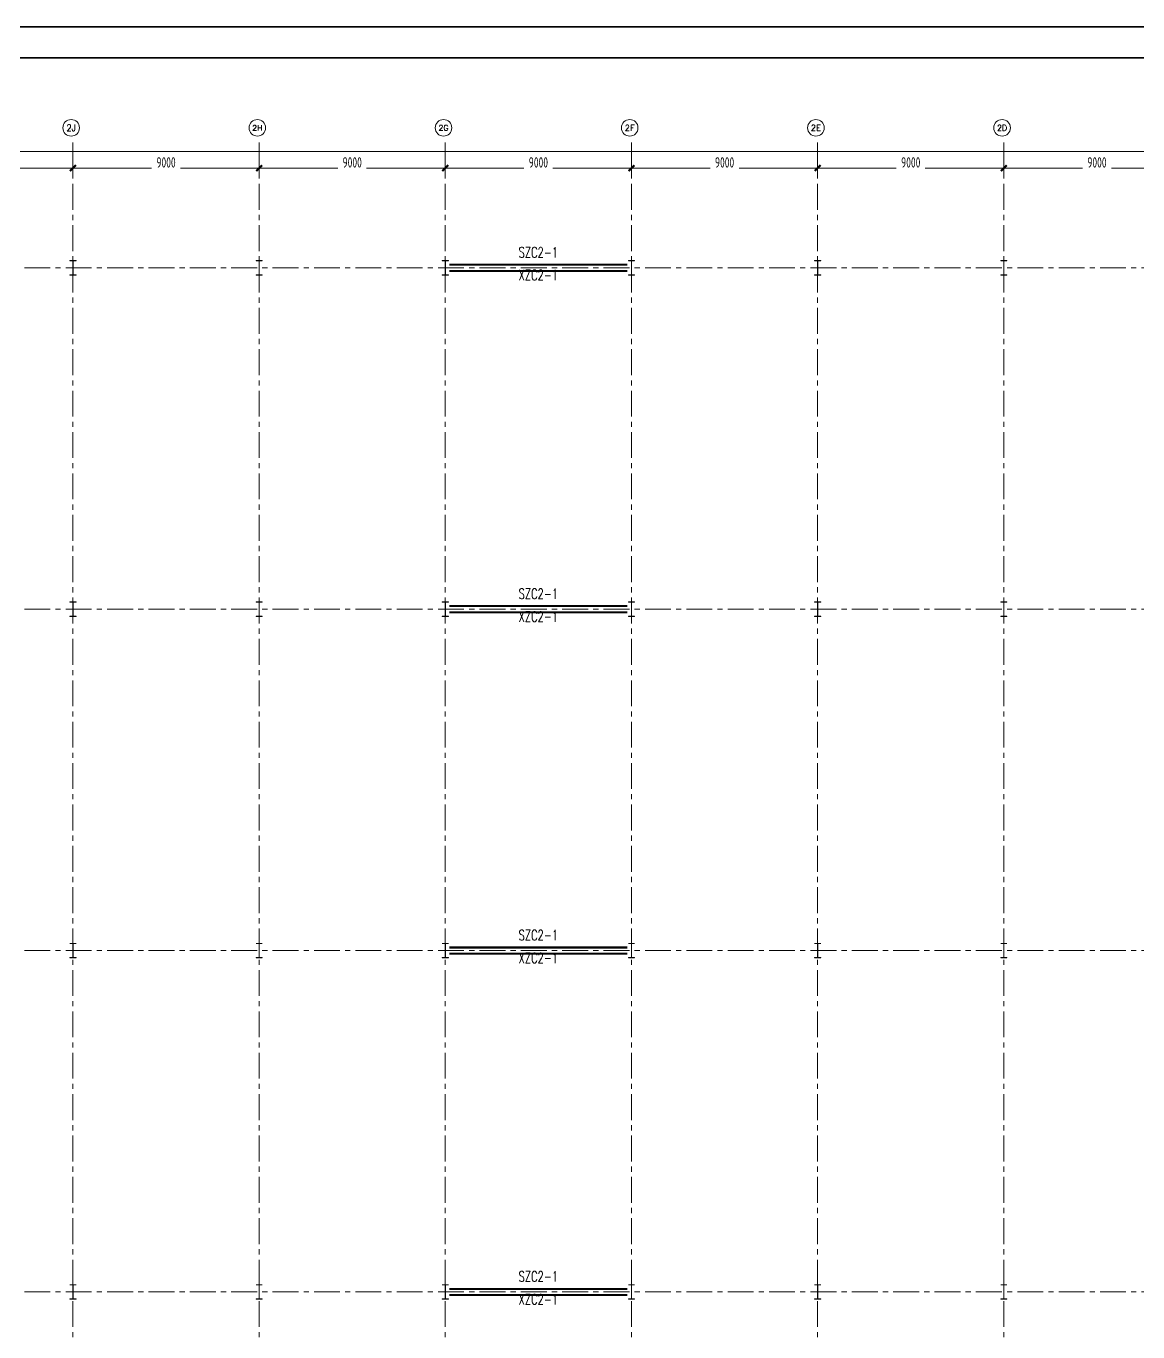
# Model space of a CAD drawing. Extents: x -1201378 to 2367219, y -619313 to 244905.
# Drawn here: x 1941979 to 1995722, y -33027 to 30085 of the extents above; entities that cross this region are included whole.
import ezdxf
from ezdxf.enums import TextEntityAlignment as Align

# ---------------------------------------------------------------- set-up
doc = ezdxf.new("R2010")
doc.units = 0
doc.header["$LTSCALE"] = 1000
doc.linetypes.add('CENTER', pattern=[2, 1.25, -0.25, 0.25, -0.25])
doc.layers.get('0').update_dxf_attribs({"linetype": 'CONTINUOUS'})
doc.layers.get('Defpoints').update_dxf_attribs({"linetype": 'CONTINUOUS'})
doc.layers.add('0-cxFrame', color=155, linetype='CONTINUOUS')
for name, color, linetype, lineweight in [('0-cxText', 131, 'CONTINUOUS', 25), ('S-axis', 111, 'CONTINUOUS', 0), ('S-col', 2, 'CONTINUOUS', 0), ('S-dote', 5, 'CENTER', 0), ('THIN', 7, 'CONTINUOUS', 0), ('柱间支撑', 6, 'CENTER', 0)]:
    doc.layers.add(name, color=color, linetype=linetype, lineweight=lineweight)
doc.styles.add('_TCH_AXIS', font='COMPLEX', dxfattribs={"bigfont": 'GBCBIG'})
doc.styles.add('cx_tuming', font='simhei.ttf')
doc.styles.add('cx_tuqian1', font='')
doc.styles.add('TSSD_Dimension', font='tssdeng.shx', dxfattribs={"width": 0.7, "bigfont": 'hztxt.shx'})
doc.styles.add('TSSD_Rein', font='tj-romans1.shx', dxfattribs={"width": 0.7, "bigfont": 'tj-hztxt.shx'})
doc.styles.add('黑体', font='simhei.ttf', dxfattribs={"width": 0.8})
doc.styles.get('cx_tuqian1').set_extended_font_data('SimSun')
doc.dimstyles.new('TSSD_200_200', dxfattribs={"dimtxt": 500, "dimasz": 200, "dimexe": 200, "dimexo": 500, "dimgap": 200, "dimtad": 1, "dimdec": 0, "dimzin": 0, "dimdsep": 46, "dimtxsty": 'TSSD_Dimension', "dimblk": 'ARCHTICK', "dimcen": 0, "dimdle": 200, "dimclrt": 7, "dimadec": 0, "dimazin": 0, "dimtfac": 1, "dimtdec": 0, "dimtix": 1, "dimtmove": 2, "dimatfit": 3, "dimfxl": 1, "dimtolj": 1, "dimtzin": 0, "dimarcsym": 0})

# ---------------------------------------------------------------- blocks, each defined once
blk = doc.blocks.new('_ArchTick')
at = {"color": 0, "linetype": 'ByBlock', "const_width": 0.5}
blk.add_lwpolyline([(-0.71, -0.71), (0.71, 0.71)], dxfattribs=at)
blk = doc.blocks.new('*D102')
at = {"layer": 'Defpoints', "color": 0, "transparency": 16777216}
for p in [(-155758, -176778), (-164758, -177738), (-155758, -177738)]:
    blk.add_point(p, dxfattribs=at)
at = {"layer": 'S-axis', "color": 0, "lineweight": -2, "transparency": 16777216}
for p, q in [((-164758, -177238), (-164758, -176578)), ((-155758, -177238), (-155758, -176578)), ((-164958, -176778), (-160957, -176778)), ((-155558, -176778), (-159560, -176778))]:
    blk.add_line(p, q, dxfattribs=at)
at = {"layer": 'S-axis', "color": 0, "lineweight": -2, "transparency": 16777216, "xscale": 200, "yscale": 200, "zscale": 200, "rotation": 180}
blk.add_blockref('_ArchTick', (-164758, -176778), dxfattribs=at)
at = {"layer": 'S-axis', "color": 0, "lineweight": -2, "transparency": 16777216, "xscale": 200, "yscale": 200, "zscale": 200}
blk.add_blockref('_ArchTick', (-155758, -176778), dxfattribs=at)
at = {"layer": 'S-axis', "color": 7, "transparency": 16777216, "insert": (-160258, -176503), "char_height": 500, "attachment_point": 5, "style": 'TSSD_Dimension'}
blk.add_mtext('\\A1;9000', dxfattribs=at)
blk = doc.blocks.new('*D103')
at = {"layer": 'Defpoints', "color": 0, "transparency": 16777216}
for p in [(-146758, -176778), (-155758, -177738), (-146758, -177738)]:
    blk.add_point(p, dxfattribs=at)
at = {"layer": 'S-axis', "color": 0, "lineweight": -2, "transparency": 16777216}
for p, q in [((-155758, -177238), (-155758, -176578)), ((-146758, -177238), (-146758, -176578)), ((-155958, -176778), (-151957, -176778)), ((-146558, -176778), (-150560, -176778))]:
    blk.add_line(p, q, dxfattribs=at)
at = {"layer": 'S-axis', "color": 0, "lineweight": -2, "transparency": 16777216, "xscale": 200, "yscale": 200, "zscale": 200, "rotation": 180}
blk.add_blockref('_ArchTick', (-155758, -176778), dxfattribs=at)
at = {"layer": 'S-axis', "color": 0, "lineweight": -2, "transparency": 16777216, "xscale": 200, "yscale": 200, "zscale": 200}
blk.add_blockref('_ArchTick', (-146758, -176778), dxfattribs=at)
at = {"layer": 'S-axis', "color": 7, "transparency": 16777216, "insert": (-151258, -176503), "char_height": 500, "attachment_point": 5, "style": 'TSSD_Dimension'}
blk.add_mtext('\\A1;9000', dxfattribs=at)
blk = doc.blocks.new('*D104')
at = {"layer": 'Defpoints', "color": 0, "transparency": 16777216}
for p in [(-137758, -176778), (-146758, -177738), (-137758, -177738)]:
    blk.add_point(p, dxfattribs=at)
at = {"layer": 'S-axis', "color": 0, "lineweight": -2, "transparency": 16777216}
for p, q in [((-146758, -177238), (-146758, -176578)), ((-137758, -177238), (-137758, -176578)), ((-146958, -176778), (-142957, -176778)), ((-137558, -176778), (-141560, -176778))]:
    blk.add_line(p, q, dxfattribs=at)
at = {"layer": 'S-axis', "color": 0, "lineweight": -2, "transparency": 16777216, "xscale": 200, "yscale": 200, "zscale": 200, "rotation": 180}
blk.add_blockref('_ArchTick', (-146758, -176778), dxfattribs=at)
at = {"layer": 'S-axis', "color": 0, "lineweight": -2, "transparency": 16777216, "xscale": 200, "yscale": 200, "zscale": 200}
blk.add_blockref('_ArchTick', (-137758, -176778), dxfattribs=at)
at = {"layer": 'S-axis', "color": 7, "transparency": 16777216, "insert": (-142258, -176503), "char_height": 500, "attachment_point": 5, "style": 'TSSD_Dimension'}
blk.add_mtext('\\A1;9000', dxfattribs=at)
blk = doc.blocks.new('*D105')
at = {"layer": 'Defpoints', "color": 0, "transparency": 16777216}
for p in [(-128758, -176778), (-137758, -177738), (-128758, -177738)]:
    blk.add_point(p, dxfattribs=at)
at = {"layer": 'S-axis', "color": 0, "lineweight": -2, "transparency": 16777216}
for p, q in [((-137758, -177238), (-137758, -176578)), ((-128758, -177238), (-128758, -176578)), ((-137958, -176778), (-133957, -176778)), ((-128558, -176778), (-132560, -176778))]:
    blk.add_line(p, q, dxfattribs=at)
at = {"layer": 'S-axis', "color": 0, "lineweight": -2, "transparency": 16777216, "xscale": 200, "yscale": 200, "zscale": 200, "rotation": 180}
blk.add_blockref('_ArchTick', (-137758, -176778), dxfattribs=at)
at = {"layer": 'S-axis', "color": 0, "lineweight": -2, "transparency": 16777216, "xscale": 200, "yscale": 200, "zscale": 200}
blk.add_blockref('_ArchTick', (-128758, -176778), dxfattribs=at)
at = {"layer": 'S-axis', "color": 7, "transparency": 16777216, "insert": (-133258, -176503), "char_height": 500, "attachment_point": 5, "style": 'TSSD_Dimension'}
blk.add_mtext('\\A1;9000', dxfattribs=at)
blk = doc.blocks.new('*D106')
at = {"layer": 'Defpoints', "color": 0, "transparency": 16777216}
for p in [(-119758, -176778), (-128758, -177738), (-119758, -177738)]:
    blk.add_point(p, dxfattribs=at)
at = {"layer": 'S-axis', "color": 0, "lineweight": -2, "transparency": 16777216}
for p, q in [((-128758, -177238), (-128758, -176578)), ((-119758, -177238), (-119758, -176578)), ((-128958, -176778), (-124957, -176778)), ((-119558, -176778), (-123560, -176778))]:
    blk.add_line(p, q, dxfattribs=at)
at = {"layer": 'S-axis', "color": 0, "lineweight": -2, "transparency": 16777216, "xscale": 200, "yscale": 200, "zscale": 200, "rotation": 180}
blk.add_blockref('_ArchTick', (-128758, -176778), dxfattribs=at)
at = {"layer": 'S-axis', "color": 0, "lineweight": -2, "transparency": 16777216, "xscale": 200, "yscale": 200, "zscale": 200}
blk.add_blockref('_ArchTick', (-119758, -176778), dxfattribs=at)
at = {"layer": 'S-axis', "color": 7, "transparency": 16777216, "insert": (-124258, -176503), "char_height": 500, "attachment_point": 5, "style": 'TSSD_Dimension'}
blk.add_mtext('\\A1;9000', dxfattribs=at)
blk = doc.blocks.new('*D107')
at = {"layer": 'Defpoints', "color": 0, "transparency": 16777216}
for p in [(-110758, -176778), (-119758, -177738), (-110758, -177738)]:
    blk.add_point(p, dxfattribs=at)
at = {"layer": 'S-axis', "color": 0, "lineweight": -2, "transparency": 16777216}
for p, q in [((-119758, -177238), (-119758, -176578)), ((-110758, -177238), (-110758, -176578)), ((-119958, -176778), (-115957, -176778)), ((-110558, -176778), (-114560, -176778))]:
    blk.add_line(p, q, dxfattribs=at)
at = {"layer": 'S-axis', "color": 0, "lineweight": -2, "transparency": 16777216, "xscale": 200, "yscale": 200, "zscale": 200, "rotation": 180}
blk.add_blockref('_ArchTick', (-119758, -176778), dxfattribs=at)
at = {"layer": 'S-axis', "color": 0, "lineweight": -2, "transparency": 16777216, "xscale": 200, "yscale": 200, "zscale": 200}
blk.add_blockref('_ArchTick', (-110758, -176778), dxfattribs=at)
at = {"layer": 'S-axis', "color": 7, "transparency": 16777216, "insert": (-115258, -176503), "char_height": 500, "attachment_point": 5, "style": 'TSSD_Dimension'}
blk.add_mtext('\\A1;9000', dxfattribs=at)
blk = doc.blocks.new('*D108')
at = {"layer": 'Defpoints', "color": 0, "transparency": 16777216}
for p in [(-101758, -176778), (-110758, -177738), (-101758, -177738)]:
    blk.add_point(p, dxfattribs=at)
at = {"layer": 'S-axis', "color": 0, "lineweight": -2, "transparency": 16777216}
for p, q in [((-110758, -177238), (-110758, -176578)), ((-101758, -177238), (-101758, -176578)), ((-110958, -176778), (-106957, -176778)), ((-101558, -176778), (-105560, -176778))]:
    blk.add_line(p, q, dxfattribs=at)
at = {"layer": 'S-axis', "color": 0, "lineweight": -2, "transparency": 16777216, "xscale": 200, "yscale": 200, "zscale": 200, "rotation": 180}
blk.add_blockref('_ArchTick', (-110758, -176778), dxfattribs=at)
at = {"layer": 'S-axis', "color": 0, "lineweight": -2, "transparency": 16777216, "xscale": 200, "yscale": 200, "zscale": 200}
blk.add_blockref('_ArchTick', (-101758, -176778), dxfattribs=at)
at = {"layer": 'S-axis', "color": 7, "transparency": 16777216, "insert": (-106258, -176503), "char_height": 500, "attachment_point": 5, "style": 'TSSD_Dimension'}
blk.add_mtext('\\A1;9000', dxfattribs=at)
blk = doc.blocks.new('*D112')
at = {"layer": 'Defpoints', "color": 0, "transparency": 16777216}
for p in [(-82958, -175978), (-240958, -177638), (-82958, -177638)]:
    blk.add_point(p, dxfattribs=at)
at = {"layer": 'S-axis', "color": 0, "lineweight": -2, "transparency": 16777216}
for p, q in [((-241158, -175978), (-162899, -175978)), ((-240958, -177138), (-240958, -175778)), ((-82758, -175978), (-161018, -175978)), ((-82958, -177138), (-82958, -175778))]:
    blk.add_line(p, q, dxfattribs=at)
at = {"layer": 'S-axis', "color": 0, "lineweight": -2, "transparency": 16777216, "xscale": 200, "yscale": 200, "zscale": 200, "rotation": 180}
blk.add_blockref('_ArchTick', (-240958, -175978), dxfattribs=at)
at = {"layer": 'S-axis', "color": 0, "lineweight": -2, "transparency": 16777216, "xscale": 200, "yscale": 200, "zscale": 200}
blk.add_blockref('_ArchTick', (-82958, -175978), dxfattribs=at)
at = {"layer": 'S-axis', "color": 7, "transparency": 16777216, "insert": (-161958, -175703), "char_height": 500, "attachment_point": 5, "style": 'TSSD_Dimension'}
blk.add_mtext('\\A1;158000', dxfattribs=at)
blk = doc.blocks.new('nt66')
at = {"layer": 'S-col'}
blk.add_lwpolyline([(-195790, 766820), (-195490, 766820), (-195490, 766808), (-195636, 766808), (-195636, 766132), (-195490, 766132), (-195490, 766120), (-195790, 766120), (-195790, 766132), (-195644, 766132), (-195644, 766808), (-195790, 766808)], close=True, dxfattribs=at)
blk = doc.blocks.new('33333')
for p in [(-5214, -43900), (3786, -43900), (12786, -43900), (21786, -43900), (30786, -43900), (39786, -43900), (-5214, -60400), (3786, -60400), (12786, -60400), (21786, -60400), (30786, -60400), (39786, -60400), (-5214, -76900), (3786, -76900), (12786, -76900), (21786, -76900), (30786, -76900), (39786, -76900), (-5214, -93400), (3786, -93400), (12786, -93400), (21786, -93400), (30786, -93400), (39786, -93400)]:
    blk.add_blockref('nt66', p)
blk = doc.blocks.new('TK22.A0 L(Dragon)')
at = {"layer": '0-cxFrame', "color": 7, "const_width": 0.5}
blk.add_lwpolyline([(0, 0), (-1486, 0), (-1486, 841), (0, 841)], close=True, dxfattribs=at)
at = {"layer": '0-cxFrame', "const_width": 0.5}
blk.add_lwpolyline([(-80, 10), (-1466, 10), (-1466, 831), (-80, 831)], close=True, dxfattribs=at)
at = {"style": '黑体', "flags": 4}
blk.add_attdef('图幅', text='', height=3.3, dxfattribs=at).set_placement((-40, 3), align=Align.RIGHT)
at = {"layer": '0-cxText', "flags": 4}
for tag, height, style, p in [('建设单位', 3.5, 'cx_tuming', (-45, 240)), ('项目名称', 3.5, 'cx_tuming', (-45, 210)), ('子项名称', 3.5, 'cx_tuming', (-45, 180)), ('工程编号', 3.3, 'cx_tuqian1', (-35, 165)), ('图名1', 3.5, 'cx_tuming', (-45, 87)), ('图名2', 3.5, 'cx_tuming', (-45, 79)), ('图名3', 3.5, 'cx_tuming', (-45, 71)), ('出图日期', 3.3, 'cx_tuqian1', (-39, 60)), ('专业', 3.3, 'cx_tuqian1', (-55, 52)), ('图号', 3.3, 'cx_tuqian1', (-55, 44)), ('版次', 3.3, 'cx_tuqian1', (-20, 44))]:
    blk.add_attdef(tag, text='', height=height, dxfattribs=dict(at, style=style)).set_placement(p, align=Align.MIDDLE)
at = {"layer": 'Defpoints', "color": 6, "flags": 4}
for tag, height, style, p in [('tufu', 3.3, '黑体', (-12, 12)), ('dwfname', 4, 'cx_tuqian1', (-80, 3))]:
    blk.add_attdef(tag, text='', height=height, dxfattribs=dict(at, style=style)).set_placement(p, align=Align.RIGHT)
blk = doc.blocks.new('2#轴网')
at = {"layer": 'S-axis'}
for centre in [(-155843.4, -174832), (-146843.4, -174832), (-137843.4, -174832), (-128843.4, -174832), (-119843.4, -174832), (-110843.4, -174832)]:
    blk.add_circle(centre, 400, dxfattribs=at)
at = {"layer": 'S-dote'}
for p, q in [((-155758.5, -270787), (-155758.5, -175298.2)), ((-146758.5, -270787), (-146758.5, -175298.2)), ((-137758.5, -270787), (-137758.5, -175298.2)), ((-128758.5, -270787), (-128758.5, -175298.2)), ((-119758.5, -270787), (-119758.5, -175298.2)), ((-110758.5, -270787), (-110758.5, -175298.2)), ((-74854.3, -181598.2), (-251154.3, -181598.2)), ((-74854.3, -198098.2), (-251154.3, -198098.2)), ((-74854.3, -214598.2), (-251154.3, -214598.2)), ((-74854.3, -231098.2), (-251154.3, -231098.2))]:
    blk.add_line(p, q, dxfattribs=at)
at = {"layer": 'S-axis', "style": '_TCH_AXIS'}
for s, height, p, p2 in [('2J', 314.07, (-156075.2, -174989.1), (-155611.5, -174989.1)), ('2H', 260.31, (-147091.3, -174962.2), (-146595.5, -174962.2)), ('2G', 270.86, (-138088.4, -174967.5), (-137598.3, -174967.5)), ('2F', 282.17, (-129085.2, -174973.1), (-128601.5, -174973.1)), ('2E', 282.17, (-120085.2, -174973.1), (-119601.5, -174973.1)), ('2D', 276.42, (-111086.9, -174970.3), (-110599.9, -174970.3))]:
    blk.add_text(s, height=height, dxfattribs=at).set_placement(p, p2, align=Align.FIT)
at = {"layer": 'S-axis'}
for base, p1, p2, picture, middle in [((-82958.5, -175978.2), (-240958.5, -177638.2), (-82958.5, -177638.2), '*D112', (-161958.5, -175703.2)), ((-155758.5, -176778.2), (-164758.5, -177738.2), (-155758.5, -177738.2), '*D102', (-160258.5, -176503.2)), ((-146758.5, -176778.2), (-155758.5, -177738.2), (-146758.5, -177738.2), '*D103', (-151258.5, -176503.2)), ((-137758.5, -176778.2), (-146758.5, -177738.2), (-137758.5, -177738.2), '*D104', (-142258.5, -176503.2)), ((-128758.5, -176778.2), (-137758.5, -177738.2), (-128758.5, -177738.2), '*D105', (-133258.5, -176503.2)), ((-119758.5, -176778.2), (-128758.5, -177738.2), (-119758.5, -177738.2), '*D106', (-124258.5, -176503.2)), ((-110758.5, -176778.2), (-119758.5, -177738.2), (-110758.5, -177738.2), '*D107', (-115258.5, -176503.2)), ((-101758.5, -176778.2), (-110758.5, -177738.2), (-101758.5, -177738.2), '*D108', (-106258.5, -176503.2))]:
    dim = blk.add_linear_dim(base=base, p1=p1, p2=p2, angle=0, dimstyle='TSSD_200_200', dxfattribs=at)
    dim.commit()
    dim.dimension.update_dxf_attribs({"geometry": picture, "text_midpoint": middle, "dimtype": 161})

msp = doc.modelspace()

# ---------------------------------------------------------------- linework, layer by layer
at = {"layer": '柱间支撑', "const_width": 100}
for points in [[(1971041.5, 18551.8), (1962441.5, 18551.8)], [(1971041.5, 18251.8), (1962441.5, 18251.8)], [(1971041.5, 2051.8), (1962441.5, 2051.8)], [(1971041.5, 1751.8), (1962441.5, 1751.8)], [(1971041.5, -14448.2), (1962441.5, -14448.2)], [(1971041.5, -14748.2), (1962441.5, -14748.2)], [(1971041.5, -30948.2), (1962441.5, -30948.2)], [(1971041.5, -31248.2), (1962441.5, -31248.2)]]:
    msp.add_lwpolyline(points, dxfattribs=at)

# ---------------------------------------------------------------- block references
at = {"layer": '0-cxFrame', "xscale": 150, "yscale": 150, "zscale": 150}
msp.add_blockref('TK22.A0 L(Dragon)', (2049426.9, -96102.2), dxfattribs=at)
at = {"layer": 'S-axis'}
msp.add_blockref('2#轴网', (2100000, 200000), dxfattribs=at)
at = {"layer": 'S-col'}
msp.add_blockref('33333', (2145095.7, -704168.2), dxfattribs=at)

# ---------------------------------------------------------------- texts
at = {"layer": 'THIN', "style": 'TSSD_Rein', "width": 0.7}
for s, p in [('SZC2-1', (1966741.5, 18751.8)), ('XZC2-1', (1966741.5, 17648)), ('SZC2-1', (1966741.5, 2251.8)), ('XZC2-1', (1966741.5, 1148)), ('SZC2-1', (1966741.5, -14248.2)), ('XZC2-1', (1966741.5, -15352)), ('SZC2-1', (1966741.5, -30748.2)), ('XZC2-1', (1966741.5, -31852))]:
    msp.add_text(s, height=500, dxfattribs=at).set_placement(p, align=Align.BOTTOM_CENTER)

doc.saveas('drawing.dxf')
